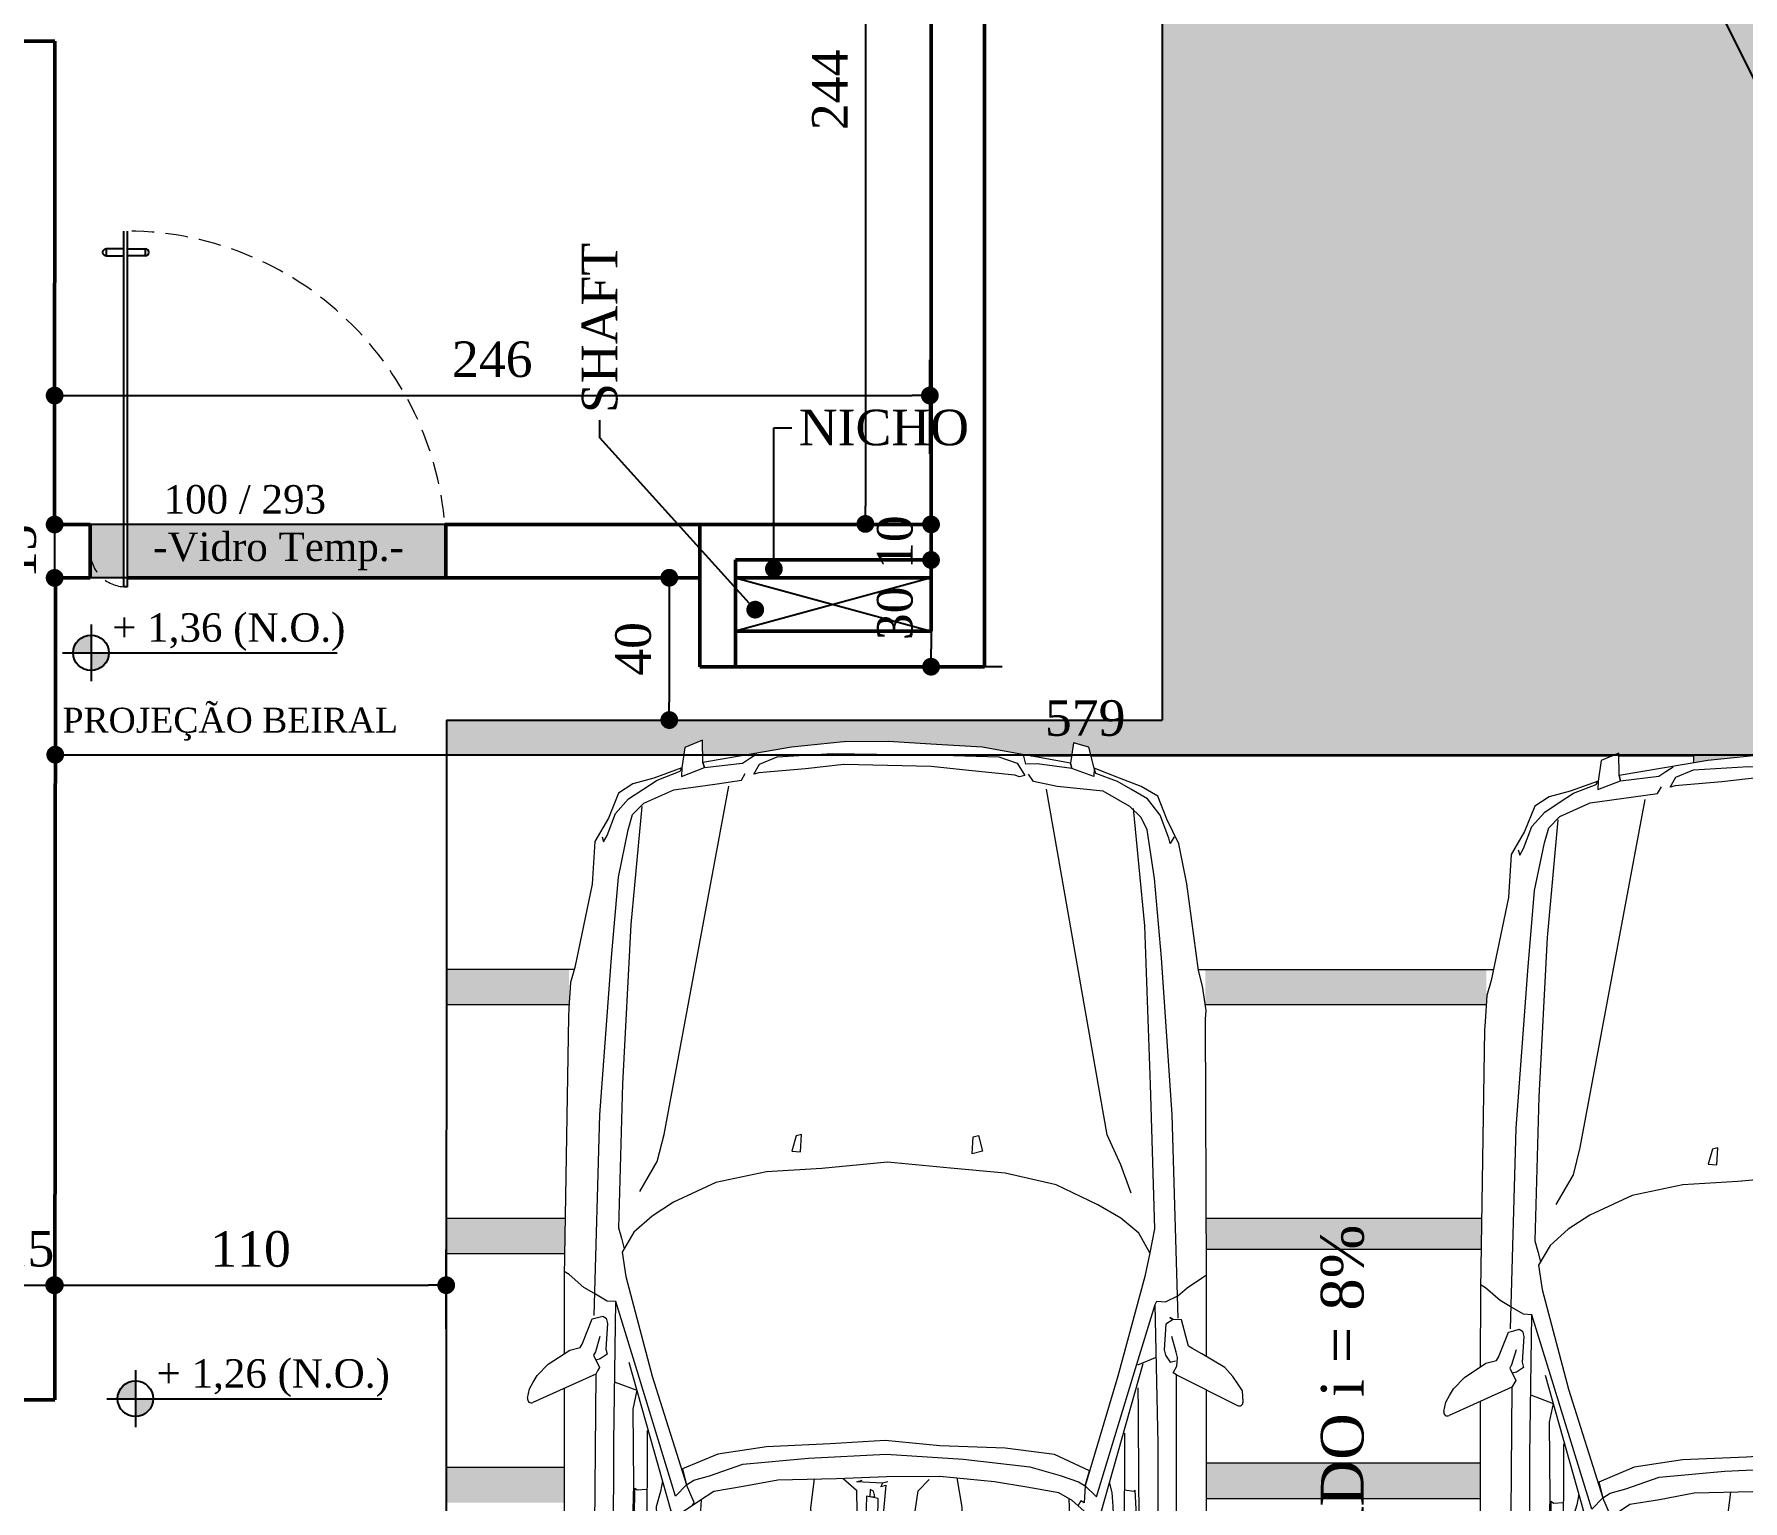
# Model space of a CAD drawing. Header units: centimetres. Extents: x -48696 to 156237, y -5617 to 29024.
# Drawn here: x -44557.8 to -44077.6, y 10133 to 10545.2 of the extents above; entities that cross this region are included whole.
import ezdxf
from ezdxf import colors
from ezdxf.entities.mleader import LeaderData, LeaderLine
from ezdxf.math import Vec2, Vec3

# ---------------------------------------------------------------- set-up
doc = ezdxf.new("R2010")
doc.units = ezdxf.units.CM
doc.linetypes.add('HIDDEN', pattern=[9.525, 6.35, -3.175])
for name, color, linetype in [('Hachuria - Moveis', 1, 'Continuous'), ('Piso', 55, 'Continuous'), ('PN010', 1, 'Continuous'), ('PN060', 6, 'Continuous'), ('Portas-Cotas', 2, 'Continuous'), ('Texto', 2, 'Continuous')]:
    doc.layers.add(name, color=color, linetype=linetype)
for name, color, linetype, lineweight in [('Parede Baixa', 5, 'Continuous', 50), ('Pisos Externos', 15, 'Continuous', 9), ('Portas - Janelas', 2, 'Continuous', 20), ('Projeção Portas', 55, 'HIDDEN', 5), ('Vaga', 184, 'Continuous', 13)]:
    doc.layers.add(name, color=color, linetype=linetype, lineweight=lineweight)
doc.styles.add('Valéria', font='romantic.ttf', dxfattribs={"height": 10})
doc.dimstyles.new('Cota - 50', dxfattribs={"dimtxt": 10, "dimasz": 5, "dimexe": 10, "dimexo": 20, "dimgap": 5, "dimtad": 1, "dimtxsty": 'Valéria', "dimblk": 'DOT', "dimcen": 0, "dimclrd": 12, "dimclre": 12, "dimclrt": 2, "dimazin": 2, "dimtfac": 1, "dimtix": 1, "dimtmove": 0, "dimatfit": 3, "dimldrblk": 'DOT', "dimfxl": 1, "dimarcsym": 0})

# ---------------------------------------------------------------- blocks, each defined once
blk = doc.blocks.new('_Dot')
at = {"color": 0, "linetype": 'ByBlock', "lineweight": -2}
blk.add_line((-0.5, 0), (-1, 0), dxfattribs=at)
at = {"color": 0, "linetype": 'ByBlock', "const_width": 0.5}
blk.add_lwpolyline([(-0.25, 0, 1), (0.25, 0, 1)], format="xyb", close=True, dxfattribs=at)
blk = doc.blocks.new('*D1747')
at = {"color": 12, "lineweight": -2, "transparency": 16777216}
for p, q in [((-44305.72, 10412.44), (-44305.72, 10417.44)), ((-44325.72, 10407.44), (-44315.72, 10407.44)), ((-44305.72, 10407.44), (-44305.72, 10397.44)), ((-44325.72, 10397.44), (-44315.72, 10397.44)), ((-44305.72, 10392.44), (-44305.72, 10387.44))]:
    blk.add_line(p, q, dxfattribs=at)
at = {"layer": 'Defpoints', "color": 0, "transparency": 16777216}
for p in [(-44305.72, 10407.44), (-44305.72, 10397.44), (-44305.72, 10397.44)]:
    blk.add_point(p, dxfattribs=at)
at = {"color": 12, "lineweight": -2, "transparency": 16777216, "xscale": 5, "yscale": 5, "zscale": 5}
for p, rotation in [((-44305.72, 10407.44), 270), ((-44305.72, 10397.44), 90)]:
    blk.add_blockref('_Dot', p, dxfattribs=dict(at, rotation=rotation))
at = {"color": 2, "transparency": 16777216, "insert": (-44315.84, 10402.44), "char_height": 10, "attachment_point": 5, "rotation": 90, "style": 'Valéria'}
blk.add_mtext('10', dxfattribs=at)
blk = doc.blocks.new('*D1748')
at = {"color": 12, "lineweight": -2, "transparency": 16777216}
for p, q in [((-44325.72, 10397.44), (-44315.72, 10397.44)), ((-44305.72, 10392.44), (-44305.72, 10372.44)), ((-44285.72, 10367.44), (-44295.72, 10367.44))]:
    blk.add_line(p, q, dxfattribs=at)
at = {"layer": 'Defpoints', "color": 0, "transparency": 16777216}
for p in [(-44305.72, 10397.44), (-44305.72, 10367.44), (-44305.72, 10367.44)]:
    blk.add_point(p, dxfattribs=at)
at = {"color": 12, "lineweight": -2, "transparency": 16777216, "xscale": 5, "yscale": 5, "zscale": 5}
for p, rotation in [((-44305.72, 10397.44), 90), ((-44305.72, 10367.44), 270)]:
    blk.add_blockref('_Dot', p, dxfattribs=dict(at, rotation=rotation))
at = {"color": 2, "transparency": 16777216, "insert": (-44315.84, 10382.44), "char_height": 10, "attachment_point": 5, "rotation": 90, "style": 'Valéria'}
blk.add_mtext('30', dxfattribs=at)
blk = doc.blocks.new('Audi A4 Cab dessus')
at = {"color": 0, "linetype": 'Continuous', "flags": 128}
for points in [[(0.841, -0.23), (0.8417, 0.7715)], [(-0.834, 0.774), (-0.8347, -0.2263)], [(0.7584, -0.2673), (0.7669, 0.7224), (0.7321, 1.3788), (0.7164, 1.7697), (0.7075, 1.9136), (0.6778, 2.0813), (0.6697, 2.1669), (0.6293, 2.2367), (0.5811, 2.2532), (0.4536, 2.2926), (0.3571, 2.3256), (0.1476, 2.3432), (0.0137, 2.3517), (-0.1303, 2.3428), (-0.3375, 2.3245), (-0.4383, 2.2905), (-0.5613, 2.2579), (-0.6073, 2.2384), (-0.6562, 2.1743), (-0.6618, 2.085), (-0.6903, 1.9165)], [(-0.7038, 1.774), (-0.7241, 1.3809), (-0.7562, 0.7287), (-0.7561, -0.266), (-0.7475, -0.2711), (-0.7575, -0.2884), (-0.7589, -0.3107), (-0.7553, -0.3243), (-0.7445, -0.3654)], [(-0.6907, 1.1996), (-0.7065, 0.7346), (-0.7089, -0.0853), (-0.7004, -0.4488)], [(0.7072, 1.1967), (0.7137, 0.7303), (0.7113, -0.0896), (0.7061, -0.4567)], [(-0.6554, -0.2321), (-0.6562, -0.1738), (-0.6572, 0.0235), (-0.6605, 0.2567), (-0.6575, 0.6598)], [(-0.4586, 0.5442), (-0.2168, 0.5424), (-0.2067, 0.5597), (-0.1916, 0.5856), (-0.1975, 0.6353), (-0.1615, 0.6375), (-0.1406, 0.6138), (-0.1175, 0.5541), (-0.1094, 0.4684), (-0.0991, 0.3468), (-0.1092, 0.3295), (-0.1365, 0.3223), (-0.1293, 0.2949), (-0.0875, 0.2475), (-0.073, 0.1928), (-0.075, 0.0899), (-0.0828, 0.0366), (-0.1116, 0.007)], [(0.6508, -0.2254), (0.6611, -0.1761), (0.66, 0.0212), (0.6655, 0.2493), (0.6684, 0.6525)], [(0.5837, 0.0112), (0.5895, 0.039), (0.6009, 0.0787), (0.5987, 0.1146), (0.5957, 0.2089), (0.5798, 0.2413), (0.5517, 0.2924), (0.5444, 0.3197), (0.5098, 0.3398), (0.4889, 0.3635), (0.4917, 0.4082), (0.4951, 0.5334)], [(-0.5396, 0.3253), (-0.5461, 0.2943), (-0.5762, 0.2424), (-0.5913, 0.2165), (-0.5933, 0.1135), (-0.5911, 0.0776), (-0.5889, 0.0416), (-0.5816, 0.0142)], [(-0.4759, 0.0569), (-0.4789, 0.1512), (-0.4819, 0.2454), (-0.4777, 0.3124), (-0.4713, 0.3434)], [(-0.1836, 0.0026), (-0.1966, 0.0796), (-0.1946, 0.1825), (-0.194, 0.2632), (-0.1999, 0.3128), (-0.2071, 0.3402)], [(0.1133, 0.0046), (0.0784, 0.0354), (0.0776, 0.0937), (0.0796, 0.1966), (0.0961, 0.2449), (0.1349, 0.2917), (0.1413, 0.3227)], [(0.1886, 0.006), (0.1978, 0.0816), (0.1912, 0.1896), (0.1868, 0.2616), (0.2032, 0.3098), (0.2097, 0.3408)], [(0.4833, 0.0603), (0.4885, 0.144), (0.4855, 0.2383), (0.4811, 0.3103), (0.4738, 0.3376)], [(-0.621, -0.1132), (-0.62, 0.1869), (-0.615, 0.1956), (-0.6597, 0.1984), (-0.656, 0.1847), (-0.6488, 0.0354), (-0.6454, 0.0386), (-0.6205, 0.035)], [(0.0101, 0.0173), (0.0151, 0.0259), (0.0014, 0.0223), (0.0149, 0.1649), (0.0112, 0.1785), (-0.0024, 0.1749), (-0.0161, 0.1713)], [(0.6243, -0.12), (0.6252, 0.1802), (0.6216, 0.1939), (0.6632, 0.191), (0.6582, 0.1824), (0.6559, 0.0297), (0.6503, 0.0347), (0.6248, 0.0329)], [(-0.6683, -0.294), (-0.5587, 0.0934), (-0.54, 0.1057), (-0.5227, 0.0957), (-0.4845, 0.0619), (-0.4499, 0.0418), (-0.3657, 0.0275), (-0.2815, 0.0132), (-0.1389, -0.0002), (0, 0), (0.1303, 0.0052), (0.2829, 0.0091), (0.3735, 0.0258), (0.4505, 0.0388), (0.4879, 0.0634), (0.5253, 0.0879), (0.544, 0.1002), (0.5613, 0.0901), (0.6713, -0.2977)], [(-0.5183, 0.0237), (-0.5479, 0.0524), (-0.6496, -0.2817), (-0.7004, -0.4488), (-0.7054, -0.4574), (-0.7278, -0.456), (-0.7601, -0.4719), (-0.7838, -0.4928), (-0.8212, -0.5174), (-0.8349, -0.5263)], [(-0.6865, -0.5841), (-0.6584, -0.6352), (-0.6115, -0.674), (-0.551, -0.7091), (-0.4422, -0.7608), (-0.3098, -0.7916), (-0.1672, -0.805), (-0.0024, -0.8199), (0.1689, -0.8038), (0.3129, -0.7949), (0.4446, -0.7674), (0.5554, -0.7161), (0.6114, -0.6793), (0.6589, -0.6375), (0.689, -0.5856), (0.6796, -0.5223), (0.6108, -0.2625), (0.5211, 0.0209), (0.5499, 0.0505), (0.654, -0.2876), (0.7061, -0.4567), (0.7284, -0.4581), (0.763, -0.4782), (0.789, -0.4933), (0.8272, -0.5271), (0.8406, -0.5349)], [(0.5066, 0.0756), (0.5039, 0.07), (0.5016, 0.067), (0.5211, 0.0209), (0.5024, 0.0087), (0.4614, -0.0022), (0.3744, -0.0325), (0.2031, -0.0486), (0.0008, -0.0583), (-0.2, -0.0457), (-0.3735, -0.0258), (-0.4528, -0.0028), (-0.501, 0.0136), (-0.5183, 0.0237), (-0.5155, 0.0683), (-0.5068, 0.0633), (-0.4998, 0.0754)], [(-0.643, -1.7429), (-0.673, -1.4363), (-0.6873, -1.0232), (-0.6994, -0.646), (-0.693, -0.6151), (-0.6865, -0.5841), (-0.6737, -0.5222), (-0.6035, -0.2622), (-0.5183, 0.0237), (-0.5298, -0.0149), (-0.4383, -0.0575), (-0.3094, -0.0746), (-0.1395, -0.0808), (0.003, -0.0943), (0.147, -0.0854), (0.3132, -0.078), (0.4399, -0.0591), (0.532, -0.0201), (0.5211, 0.0209)], [(-0.0036, 0.0137), (0.0101, 0.0173), (0.077, 0.0131), (0.0633, 0.0095)], [(-0.93, -0.1951), (-0.9282, -0.2238), (-0.916, -0.2425), (-0.9037, -0.2612), (-0.8828, -0.285), (-0.8223, -0.3201), (-0.7963, -0.3352), (-0.7877, -0.3402), (-0.7696, -0.4086), (-0.7473, -0.41), (-0.7286, -0.3977), (-0.7243, -0.3308), (-0.728, -0.3171), (-0.7402, -0.2984), (-0.7539, -0.302)], [(-0.7561, -0.266), (-0.9155, -0.1855)], [(0.9361, -0.2045), (0.9311, -0.2289), (0.921, -0.2462), (0.911, -0.2635), (0.8822, -0.2931), (0.8261, -0.3299), (0.7988, -0.3371), (0.7938, -0.3457), (0.7672, -0.4113), (0.7536, -0.4149), (0.7399, -0.4185), (0.7312, -0.4135), (0.7276, -0.3998), (0.7318, -0.3329), (0.7282, -0.3192), (0.7469, -0.3069), (0.7579, -0.304)], [(0.7477, -0.3652), (0.7592, -0.3256), (0.7642, -0.317), (0.7483, -0.2846), (0.7533, -0.276), (0.7584, -0.2673), (0.9222, -0.1934)], [(0.7077, -0.2469), (0.6508, -0.2254)], [(-0.7006, -0.3099), (-0.6546, -0.2904)], [(-0.8348, -0.3129), (-0.8349, -0.521), (-0.8324, -1.1933), (-0.8339, -1.2156), (-0.8244, -1.2789), (-0.8135, -1.3199), (-0.783, -1.5459), (-0.7626, -1.6503), (-0.7309, -1.715), (-0.7078, -1.7747), (-0.6645, -1.7998), (-0.6076, -1.8213), (-0.5421, -1.8479), (-0.5276, -1.9026), (-0.488, -1.914), (-0.4802, -1.8607), (-0.4838, -1.8471), (-0.4802, -1.8607), (-0.2498, -1.9021), (-0.1159, -1.9106), (-0.0043, -1.9176), (0.1123, -1.916), (0.2476, -1.9021), (0.4786, -1.8629), (0.4794, -1.9212), (0.5255, -1.9017), (0.5333, -1.8484), (0.6067, -1.8217), (0.6614, -1.8072), (0.6988, -1.7826), (0.7253, -1.7171), (0.7605, -1.6566), (0.7675, -1.545), (0.8125, -1.3283), (0.824, -1.2887), (0.8282, -1.2217), (0.8296, -1.1994), (0.8408, -0.5235), (0.841, -0.3201)], [(-0.7609, -0.4136), (-0.745, -0.9434), (-0.717, -1.3529), (-0.6987, -1.5602), (-0.6798, -1.6868), (-0.6639, -1.7192), (-0.6344, -1.748), (-0.5652, -1.7882), (-0.445, -1.8002), (-0.3831, -1.8131), (-0.3708, -1.8318)], [(0.7622, -0.4199), (0.7472, -0.9433), (0.7168, -1.3536), (0.6992, -1.5631), (0.6734, -1.6869), (0.662, -1.7266), (0.6332, -1.7561), (0.5548, -1.7915), (0.4418, -1.8068), (0.3785, -1.8162), (0.3685, -1.8335)], [(0.6383, -1.7475), (0.6666, -1.4401), (0.6883, -1.0247), (0.6985, -0.6489), (0.6913, -0.6216), (0.684, -0.5942)], [(-0.6381, -0.7395), (-0.6113, -0.8129), (-0.5759, -0.8913), (-0.4176, -1.793)], [(0.6432, -0.744), (0.598, -0.8218), (0.5801, -0.8924), (0.4109, -1.8004)], [(-0.7504, -1.669), (-0.7403, -1.6517), (-0.7367, -1.6653), (-0.7136, -1.725), (-0.6804, -1.7675), (-0.6372, -1.7926), (-0.6026, -1.8127), (-0.5457, -1.8342), (-0.5421, -1.8479), (-0.5407, -1.8256), (-0.4838, -1.8471), (-0.3928, -1.8591), (-0.3638, -1.8582), (-0.3573, -1.8828)], [(0.7418, -1.6688), (0.7382, -1.6552), (0.7281, -1.6725), (0.7066, -1.7294), (0.6728, -1.7676), (0.6354, -1.7921), (0.5981, -1.8166), (0.5383, -1.8397), (0.5333, -1.8484), (0.5347, -1.8261), (0.475, -1.8492)], [(-0.1454, -1.8818), (-0.293, -1.877), (-0.3412, -1.8605), (-0.3609, -1.8284), (-0.3472, -1.8248), (-0.3348, -1.8296), (-0.2146, -1.8416), (-0.1167, -1.8523), (0.1115, -1.8577), (0.2108, -1.846), (0.3325, -1.8357), (0.3461, -1.8321), (0.3311, -1.8581), (0.285, -1.8776), (0.1411, -1.8864), (-0.1454, -1.8818)], [(0.475, -1.8492), (0.3757, -1.8609), (0.357, -1.8731), (0.3383, -1.8854)]]:
    blk.add_lwpolyline(points, dxfattribs=at)
for points in [[(0.0559, 0.1757), (0.0199, 0.1735), (0.0235, 0.1598), (0.0215, 0.0569), (0.0525, 0.0505)], [(0.0338, 0.0382), (0.0424, 0.0332), (0.0436, 0.0523), (0.0302, 0.0519)], [(-0.7386, -0.415), (-0.7473, -0.41)], [(-0.2398, -0.8901), (-0.2506, -0.849), (-0.2233, -0.8418), (-0.2261, -0.8864)], [(0.2353, -0.8886), (0.2468, -0.849), (0.2244, -0.8476), (0.2216, -0.8922)], [(0.4786, -1.8629), (0.475, -1.8492)]]:
    blk.add_lwpolyline(points, close=True, dxfattribs=at)
for points in [[(-0.9155, -0.1855, 0.579223), (-0.93, -0.1951)], [(0.9361, -0.2045, 0.612971), (0.9222, -0.1934)]]:
    blk.add_lwpolyline(points, format="xyb", dxfattribs=at)
blk = doc.blocks.new('*D1687')
at = {"color": 12, "lineweight": -2, "transparency": 16777216}
for p, q in [((-44846.74, 12273.86), (-44711.33, 12337.45)), ((-43585.33, 9916.47), (-44718.26, 12328.67)), ((-43709.57, 9852.6), (-43574.16, 9916.2))]:
    blk.add_line(p, q, dxfattribs=at)
at = {"layer": 'Defpoints', "color": 0, "transparency": 16777216}
for p in [(-44720.39, 12333.2), (-44864.85, 12265.35), (-43727.67, 9844.1)]:
    blk.add_point(p, dxfattribs=at)
at = {"color": 12, "lineweight": -2, "transparency": 16777216, "xscale": 5, "yscale": 5, "zscale": 5}
for p, rotation in [((-44720.39, 12333.2), 115.1577922411707), ((-43583.21, 9911.95), 295.1577922411707)]:
    blk.add_blockref('_Dot', p, dxfattribs=dict(at, rotation=rotation))
at = {"color": 2, "transparency": 16777216, "insert": (-44142.57, 11126.91), "char_height": 10, "attachment_point": 5, "rotation": 295.1578, "style": 'Valéria'}
blk.add_mtext('2675', dxfattribs=at)
blk = doc.blocks.new('*D1709')
at = {"color": 12, "lineweight": -2, "transparency": 16777216}
for p, q in [((-44321.03, 11155.24), (-44311.99, 11159.51)), ((-44300.81, 11159.26), (-43695.6, 9876.9)), ((-43711.56, 9863.84), (-43702.51, 9868.11))]:
    blk.add_line(p, q, dxfattribs=at)
at = {"layer": 'Defpoints', "color": 0, "transparency": 16777216}
for p in [(-44302.94, 11163.78), (-43693.47, 9872.37), (-43693.47, 9872.37)]:
    blk.add_point(p, dxfattribs=at)
at = {"color": 12, "lineweight": -2, "transparency": 16777216, "xscale": 5, "yscale": 5, "zscale": 5}
for p, rotation in [((-44302.94, 11163.78), 115.2647069075102), ((-43693.47, 9872.37), 295.2647069075102)]:
    blk.add_blockref('_Dot', p, dxfattribs=dict(at, rotation=rotation))
at = {"color": 2, "transparency": 16777216, "insert": (-43989.07, 10522.39), "char_height": 10, "attachment_point": 5, "rotation": 295.2647, "style": 'Valéria'}
blk.add_mtext('1428', dxfattribs=at)
blk = doc.blocks.new('*D1695')
at = {"color": 12, "lineweight": -2, "transparency": 16777216}
for p, q in [((-44325.72, 10651.58), (-44334.18, 10651.58)), ((-44324.18, 10646.58), (-44324.18, 10412.58)), ((-44325.72, 10407.58), (-44334.18, 10407.58))]:
    blk.add_line(p, q, dxfattribs=at)
at = {"layer": 'Defpoints', "color": 0, "transparency": 16777216}
for p in [(-44305.72, 10651.58), (-44324.18, 10407.58), (-44305.72, 10407.58)]:
    blk.add_point(p, dxfattribs=at)
at = {"color": 12, "lineweight": -2, "transparency": 16777216, "xscale": 5, "yscale": 5, "zscale": 5}
for p, rotation in [((-44324.18, 10651.58), 90), ((-44324.18, 10407.58), 270)]:
    blk.add_blockref('_Dot', p, dxfattribs=dict(at, rotation=rotation))
at = {"color": 2, "transparency": 16777216, "insert": (-44334.18, 10529.58), "char_height": 10, "attachment_point": 5, "rotation": 90, "style": 'Valéria'}
blk.add_mtext('244', dxfattribs=at)
blk = doc.blocks.new('*D1696')
at = {"color": 12, "lineweight": -2, "transparency": 16777216}
for p, q in [((-44552.06, 10427.41), (-44552.06, 10453.66)), ((-44306.06, 10427.27), (-44306.06, 10453.66)), ((-44547.06, 10443.66), (-44311.06, 10443.66))]:
    blk.add_line(p, q, dxfattribs=at)
at = {"layer": 'Defpoints', "color": 0, "transparency": 16777216}
for p in [(-44306.06, 10443.66), (-44552.06, 10407.41), (-44306.06, 10407.27)]:
    blk.add_point(p, dxfattribs=at)
at = {"color": 12, "lineweight": -2, "transparency": 16777216, "xscale": 5, "yscale": 5, "zscale": 5, "rotation": 180}
blk.add_blockref('_Dot', (-44552.06, 10443.66), dxfattribs=at)
at = {"color": 12, "lineweight": -2, "transparency": 16777216, "xscale": 5, "yscale": 5, "zscale": 5}
blk.add_blockref('_Dot', (-44306.06, 10443.66), dxfattribs=at)
at = {"color": 2, "transparency": 16777216, "insert": (-44429.06, 10453.8), "char_height": 10, "attachment_point": 5, "style": 'Valéria'}
blk.add_mtext('246', dxfattribs=at)
blk = doc.blocks.new('*D1796')
at = {"color": 12, "lineweight": -2, "transparency": 16777216}
for p, q in [((-44552.06, 10412.41), (-44552.06, 10417.41)), ((-44571.86, 10407.41), (-44562.06, 10407.41)), ((-44552.06, 10407.41), (-44552.06, 10392.41)), ((-44572.06, 10392.41), (-44562.06, 10392.41)), ((-44552.06, 10387.41), (-44552.06, 10382.41))]:
    blk.add_line(p, q, dxfattribs=at)
at = {"layer": 'Defpoints', "color": 0, "transparency": 16777216}
for p in [(-44551.86, 10407.41), (-44552.06, 10392.41), (-44552.06, 10392.41)]:
    blk.add_point(p, dxfattribs=at)
at = {"color": 12, "lineweight": -2, "transparency": 16777216, "xscale": 5, "yscale": 5, "zscale": 5}
for p, rotation in [((-44552.06, 10407.41), 270), ((-44552.06, 10392.41), 90)]:
    blk.add_blockref('_Dot', p, dxfattribs=dict(at, rotation=rotation))
at = {"color": 2, "transparency": 16777216, "insert": (-44562.26, 10399.91), "char_height": 10, "attachment_point": 5, "rotation": 90, "style": 'Valéria'}
blk.add_mtext('15', dxfattribs=at)
blk = doc.blocks.new('*D1735')
at = {"color": 12, "lineweight": -2, "transparency": 16777216}
for p, q in [((-44567.19, 10196.42), (-44567.19, 10203.61)), ((-44552.19, 10196.42), (-44552.19, 10203.61)), ((-44572.19, 10193.61), (-44577.19, 10193.61)), ((-44567.19, 10193.61), (-44552.19, 10193.61)), ((-44547.19, 10193.61), (-44542.19, 10193.61))]:
    blk.add_line(p, q, dxfattribs=at)
at = {"layer": 'Defpoints', "color": 0, "transparency": 16777216}
for p in [(-44552.19, 10193.61), (-44567.19, 10176.42), (-44552.19, 10176.42)]:
    blk.add_point(p, dxfattribs=at)
at = {"color": 12, "lineweight": -2, "transparency": 16777216, "xscale": 5, "yscale": 5, "zscale": 5}
blk.add_blockref('_Dot', (-44567.19, 10193.61), dxfattribs=at)
at = {"color": 12, "lineweight": -2, "transparency": 16777216, "xscale": 5, "yscale": 5, "zscale": 5, "rotation": 180}
blk.add_blockref('_Dot', (-44552.19, 10193.61), dxfattribs=at)
at = {"color": 2, "transparency": 16777216, "insert": (-44559.69, 10203.8), "char_height": 10, "attachment_point": 5, "style": 'Valéria'}
blk.add_mtext('15', dxfattribs=at)
blk = doc.blocks.new('*D1736')
at = {"color": 12, "lineweight": -2, "transparency": 16777216}
for p, q in [((-44552, 10181.43), (-44552, 10203.61)), ((-44442, 10181.36), (-44442, 10203.61)), ((-44547, 10193.61), (-44447, 10193.61))]:
    blk.add_line(p, q, dxfattribs=at)
at = {"layer": 'Defpoints', "color": 0, "transparency": 16777216}
for p in [(-44442, 10193.61), (-44552, 10161.43), (-44442, 10161.36)]:
    blk.add_point(p, dxfattribs=at)
at = {"color": 12, "lineweight": -2, "transparency": 16777216, "xscale": 5, "yscale": 5, "zscale": 5, "rotation": 180}
blk.add_blockref('_Dot', (-44552, 10193.61), dxfattribs=at)
at = {"color": 12, "lineweight": -2, "transparency": 16777216, "xscale": 5, "yscale": 5, "zscale": 5}
blk.add_blockref('_Dot', (-44442, 10193.61), dxfattribs=at)
at = {"color": 2, "transparency": 16777216, "insert": (-44497, 10203.72), "char_height": 10, "attachment_point": 5, "style": 'Valéria'}
blk.add_mtext('110', dxfattribs=at)
blk = doc.blocks.new('*D1737')
at = {"color": 12, "lineweight": -2, "transparency": 16777216}
for p, q in [((-44390.3, 10392.45), (-44389.3, 10392.45)), ((-44379.3, 10387.45), (-44379.3, 10357.45)), ((-44390.29, 10352.45), (-44389.3, 10352.45))]:
    blk.add_line(p, q, dxfattribs=at)
at = {"layer": 'Defpoints', "color": 0, "transparency": 16777216}
for p in [(-44370.3, 10392.45), (-44379.3, 10352.45), (-44370.29, 10352.45)]:
    blk.add_point(p, dxfattribs=at)
at = {"color": 12, "lineweight": -2, "transparency": 16777216, "xscale": 5, "yscale": 5, "zscale": 5}
for p, rotation in [((-44379.3, 10392.45), 90), ((-44379.3, 10352.45), 270)]:
    blk.add_blockref('_Dot', p, dxfattribs=dict(at, rotation=rotation))
at = {"color": 2, "transparency": 16777216, "insert": (-44389.41, 10372.45), "char_height": 10, "attachment_point": 5, "rotation": 90, "style": 'Valéria'}
blk.add_mtext('40', dxfattribs=at)
blk = doc.blocks.new('*D1817')
at = {"color": 12, "lineweight": -2, "transparency": 16777216}
for p, q in [((-44551.89, 10362.44), (-44551.89, 10352.71)), ((-44546.89, 10342.71), (-43977.9, 10342.71)), ((-43972.9, 10322.71), (-43972.9, 10332.71))]:
    blk.add_line(p, q, dxfattribs=at)
at = {"layer": 'Defpoints', "color": 0, "transparency": 16777216}
for p in [(-44551.89, 10342.44), (-43972.9, 10342.71), (-43972.9, 10342.71)]:
    blk.add_point(p, dxfattribs=at)
at = {"color": 12, "lineweight": -2, "transparency": 16777216, "xscale": 5, "yscale": 5, "zscale": 5, "rotation": 180}
blk.add_blockref('_Dot', (-44551.89, 10342.71), dxfattribs=at)
at = {"color": 12, "lineweight": -2, "transparency": 16777216, "xscale": 5, "yscale": 5, "zscale": 5}
blk.add_blockref('_Dot', (-43972.9, 10342.71), dxfattribs=at)
at = {"color": 2, "transparency": 16777216, "insert": (-44262.4, 10352.96), "char_height": 10, "attachment_point": 5, "style": 'Valéria'}
blk.add_mtext('579', dxfattribs=at)

msp = doc.modelspace()

# ---------------------------------------------------------------- hatches: boundary and pattern name
h = msp.add_hatch()
h.set_pattern_fill('GRASS2', color=74, scale=15, pattern_type=2)
h.set_pattern_definition([(360, (-29082.517, -1474.616), (15, 15), [2.25, -0.45, 0.6, -0.45, 2.25, -9]), (360, (-29083.267, -1474.166), (15, 15), [1.5, -1.125, 2.25, -1.125, 1.5, -7.5]), (360, (-29078.017, -1468.166), (15, 15), [1.875, -0.75, 1.875, -10.5]), (360, (-29085.517, -1465.166), (15, 15), [0.75, -1.5, 0.75, -12]), (90, (-29084.017, -1465.166), (-15, 15), [1.35, -13.65]), (90, (-29079.517, -1474.166), (-15, 15), [1.5, -13.5]), (90, (-29075.767, -1468.166), (-15, 15), [1.5, -13.5]), (45, (-29077.567, -1474.316), (9e-15, 15), [1.5, -19.713203]), (135, (-29081.467, -1474.316), (-15, 9e-15), [1.5, -19.713203]), (63.43495, (-29078.0166, -1474.241), (8e-10, 15), [1.5, -32.04102]), (75.963757, (-29078.7666, -1474.166), (5e-10, 15), [1.5, -60.346584]), (75.963757, (-29075.0166, -1468.166), (5e-10, 15), [1.2, -60.646584]), (75.963757, (-29083.7166, -1465.166), (5e-10, 15), [1.05, -60.796584]), (104.036243, (-29080.2666, -1474.166), (-5e-10, 15), [1.5, -60.346584]), (104.036243, (-29076.5166, -1468.166), (-5e-10, 15), [1.2, -60.646584]), (104.036243, (-29084.3166, -1465.166), (-5e-10, 15), [1.05, -60.796584]), (116.56505, (-29081.0166, -1474.241), (-6e-09, 15), [1.5, -32.041002])])
h.paths.add_polyline_path([(-44561.02825, 9861.42923), (-44947.02914, 9861.42923), (-44947.02914, 10111.32931), (-44561.02825, 10111.32931)])
h.paths.add_polyline_path([(-44442.029, 10111.42206), (-44461.02825, 10111.42206), (-44461.02825, 9861.42923), (-44442.029, 9861.42923)])
h.paths.add_polyline_path([(-44292.99305, 9875.69412), (-44319.55684, 9873.77478), (-44342.50902, 9875.13826), (-44342.50902, 9866.53204), (-44292.99305, 9866.53204)])
h.paths.add_polyline_path([(-44406.14508, 9932.83423), (-44442.029, 9932.83423), (-44442.029, 9922.44226), (-44406.14508, 9922.44226)])
h.paths.add_polyline_path([(-44408.73613, 9992.44226), (-44441.88842, 9992.44226), (-44441.88842, 10002.44226), (-44408.73613, 10002.44226)])
h.paths.add_polyline_path([(-44408.96729, 10062.44226), (-44441.88842, 10062.44226), (-44441.88842, 10072.44226), (-44408.96729, 10072.44226)])
h.paths.add_polyline_path([(-44408.91825, 10132.44226), (-44441.88842, 10132.44226), (-44441.88842, 10142.44226), (-44408.91825, 10142.44226)])
h.paths.add_polyline_path([(-44408.77019, 10202.44226), (-44441.88842, 10202.44226), (-44441.88842, 10212.44226), (-44408.77019, 10212.44226)])
h.paths.add_polyline_path([(-44407.45222, 10272.44226), (-44441.88842, 10272.44226), (-44441.88842, 10282.44226), (-44407.45222, 10282.44226)])
h.paths.add_polyline_path([(-44441.88842, 10352.44226), (-44441.88842, 10342.44226), (-44375.22612, 10342.44226), (-44374.88837, 10344.73843), (-44369.92667, 10346.84043), (-44369.86569, 10342.44226), (-44358.73525, 10342.59657), (-44344.94371, 10344.78395), (-44331.13635, 10346.20059), (-44317.79425, 10346.4544), (-44307.19596, 10345.88455), (-44292.09681, 10344.93352), (-44286.30499, 10344.11084), (-44277.70956, 10342.33933), (-44266.21043, 10342.33933), (-44265.66204, 10346.06838), (-44261.39333, 10344.83361), (-44260.73284, 10342.33933), (-44114.31257, 10342.33933), (-44112.3884, 10343.1545), (-44112.3884, 10342.33933), (-44091.33799, 10342.33933), (-44091.02293, 10340.4838), (-44072.14285, 10343.15082), (-44059.57901, 10343.15082), (-44033.66888, 10341.07865), (-44033.66888, 10342.71246), (-43972.89678, 10342.71246), (-44350.05574, 11145.75107), (-44465.79851, 11145.75107), (-44465.79851, 10963.26115), (-44356.57546, 10963.22939), (-44356.57546, 10716.57596), (-44240.7242, 10716.57596), (-44240.7242, 10352.44226)])
h.paths.add_polyline_path([(-44228.63346, 10272.44226), (-44149.68169, 10272.44226), (-44149.68169, 10282.33933), (-44228.63346, 10282.33933)])
h.paths.add_polyline_path([(-44228.33442, 10212.44226), (-44151.151, 10212.44226), (-44151.151, 10203.63678), (-44228.33442, 10203.63678)])
h.paths.add_polyline_path([(-44228.31053, 10143.63678), (-44151.37661, 10143.63678), (-44151.37661, 10133.55826), (-44228.31053, 10133.55826)])
h.paths.add_polyline_path([(-44228.35947, 10073.55826), (-44151.42655, 10073.55826), (-44151.42655, 10062.27963), (-44228.35947, 10062.27963)])
h.paths.add_polyline_path([(-44228.90466, 10002.27963), (-44151.21136, 10002.27963), (-44151.21136, 9992.44226), (-44228.90466, 9992.44226)])
h.paths.add_polyline_path([(-44231.82899, 9932.47908), (-44149.5822, 9932.47908), (-44149.5822, 9923.19448), (-44231.82899, 9923.19448)])
h.paths.add_polyline_path([(-44034.12544, 9872.25292), (-44062.00553, 9869.47491), (-44092.99305, 9873.21986), (-44092.99305, 9866.53204), (-44034.12544, 9866.53204)])
h.paths.add_polyline_path([(-43933.66888, 10259.18928), (-43933.58712, 9861.53768), (-43746.94782, 9861.62689)])
h.paths.add_polyline_path([(-43933.66888, 9931.62689), (-43972.87419, 9931.62689), (-43972.87419, 9921.62689), (-43933.66888, 9921.62689)])
h.paths.add_polyline_path([(-43933.66888, 10001.62689), (-43971.43505, 10001.62689), (-43971.43505, 9991.62689), (-43933.66888, 9991.62689)])
h.paths.add_polyline_path([(-43933.66888, 10071.62689), (-43970.82696, 10071.62689), (-43970.82696, 10061.62689), (-43933.66888, 10061.62689)])
h.paths.add_polyline_path([(-43933.66888, 10141.62689), (-43970.77807, 10141.62689), (-43970.77807, 10131.62689), (-43933.66888, 10131.62689)])
h.paths.add_polyline_path([(-43933.66888, 10211.62689), (-43970.77002, 10211.62689), (-43970.77002, 10201.62689), (-43933.66888, 10201.62689)])
h.paths.add_polyline_path([(-43944.71689, 10282.71246), (-43971.52371, 10282.71246), (-43971.52371, 10271.62689), (-43944.71689, 10271.62689)])
at = {"layer": 'Pisos Externos'}
h = msp.add_hatch(dxfattribs=at)
h.set_pattern_fill('AR-SAND', color=256, scale=0.05, angle=135)
h.set_pattern_definition([(172.5, (-108747.4298, 4529.227), (-1.673767446, -1.786906744), [0, -1.9304, 0, -2.159, 0, -2.06375]), (142.5, (-108747.4298, 4529.227), (-4.12366426, -0.94505464), [0, -1.0414, 0, -1.7399, 0, -0.66675]), (102.5, (-108746.3252, 4528.1224), (-2.80166156, 2.79149913), [0, -0.635, 0, -2.286, 0, -2.9845]), (92.5, (-108746.3252, 4528.1224), (-3.4877539, 1.91140555), [0, -0.3175, 0, -1.4986, 0, -1.7145])])
h.paths.add_polyline_path([(-44531.57343, 10407.40472), (-44442.38648, 10407.40472, -0.020860547), (-44442.07343, 10399.90472), (-44442.07343, 10392.40472), (-44531.57343, 10392.40472)])
h.paths.add_polyline_path([(-44542.07343, 10407.40472), (-44532.57343, 10407.40472), (-44532.57343, 10392.40472), (-44538.68781, 10392.40472, -0.215250437), (-44542.07343, 10399.90472)])
h.paths.add_polyline_path([(-44542.07343, 10399.90472, 0.215250437), (-44538.68781, 10392.40472), (-44542.07343, 10392.40472)], flags=17)
h.paths.add_polyline_path([(-44453.73044, 10393.53511), (-44526.74819, 10393.53511), (-44526.74819, 10424.19388), (-44453.73044, 10424.19388)], flags=9)
at = {"layer": 'Portas - Janelas'}
h = msp.add_hatch(color=256, dxfattribs=at)
edge = h.paths.add_edge_path()
edge.add_arc((-44541.83588, 10371.34942), 5, 90, 180)
edge.add_line((-44546.83588, 10371.34942), (-44541.83588, 10371.34942))
edge.add_line((-44541.83588, 10371.34942), (-44541.83588, 10376.34942))
edge = h.paths.add_edge_path()
edge.add_arc((-44541.83588, 10371.34942), 5, 270, 360)
edge.add_line((-44536.83588, 10371.34942), (-44541.83588, 10371.34942))
edge.add_line((-44541.83588, 10371.34942), (-44541.83588, 10366.34942))
h = msp.add_hatch(color=256, dxfattribs=at)
edge = h.paths.add_edge_path()
edge.add_arc((-44529.35893, 10161.69881), 5, 90, 180)
edge.add_line((-44534.35893, 10161.69881), (-44529.35893, 10161.69881))
edge.add_line((-44529.35893, 10161.69881), (-44529.35893, 10166.69881))
edge = h.paths.add_edge_path()
edge.add_arc((-44529.35893, 10161.69881), 5, 270, 360)
edge.add_line((-44524.35893, 10161.69881), (-44529.35893, 10161.69881))
edge.add_line((-44529.35893, 10161.69881), (-44529.35893, 10156.69881))

# ---------------------------------------------------------------- linework, layer by layer
for p, q in [((-44372.56003, 11130.92449), (-43731.0628, 9843.15053)), ((-44240.7242, 10716.57596), (-44240.7242, 10352.44226)), ((-44552.06468, 10407.41055), (-44552.06469, 10407.41055)), ((-44441.88842, 10352.44226), (-44442.029, 10111.42206)), ((-44441.88842, 10352.44226), (-44240.7242, 10352.44226)), ((-44441.99987, 10161.36215), (-44442.00118, 10159.11555))]:
    msp.add_line(p, q)
msp.add_lwpolyline([(-44441.88842, 10352.44226), (-44441.88842, 10342.44226)])
at = {"layer": 'Hachuria - Moveis'}
for centre in [(-44541.83588, 10371.34942), (-44529.35893, 10161.69881)]:
    msp.add_circle(centre, 5, dxfattribs=at)
at = {"layer": 'Parede Baixa'}
for p, q in [((-44290.7242, 10666.57596), (-44290.7242, 10367.44226)), ((-44305.7242, 10651.57596), (-44305.7242, 10377.44226)), ((-44797.00243, 10543.18389), (-44551.98546, 10543.23427)), ((-44552.06468, 10407.41055), (-44551.98546, 10543.23427)), ((-44552.06468, 10407.41055), (-44542.06468, 10407.40472)), ((-44542.06468, 10407.40472), (-44542.07343, 10392.40472)), ((-44442.38478, 10407.38439), (-44305.7242, 10407.44266)), ((-44442.07343, 10392.40472), (-44442.07343, 10407.38453)), ((-44370.67144, 10407.43349), (-44370.67144, 10367.44226)), ((-44360.7242, 10397.44226), (-44305.7242, 10397.44226)), ((-44360.67144, 10397.44226), (-44360.67144, 10367.44226)), ((-44551.99985, 10161.42631), (-44551.86513, 10392.41043)), ((-44551.86513, 10392.41043), (-44542.07343, 10392.40472)), ((-44531.57343, 10392.41871), (-44370.3013, 10392.45187)), ((-44360.7242, 10392.44226), (-44305.7242, 10392.44226)), ((-44360.67144, 10392.45269), (-44352.39086, 10392.45439)), ((-44360.67144, 10392.42787), (-44305.73554, 10392.43917)), ((-44360.7242, 10377.44226), (-44305.7242, 10377.44226)), ((-44370.67144, 10367.44226), (-44290.7242, 10367.44226)), ((-44632.09117, 10161.40984), (-44551.99985, 10161.42631))]:
    msp.add_line(p, q, dxfattribs=at)
at = {"layer": 'Piso'}
for p, q in [((-44531.57343, 10407.40472), (-44542.07343, 10407.40472)), ((-44442.07343, 10407.40472), (-44531.57343, 10407.40472)), ((-44360.7242, 10392.44226), (-44305.7242, 10377.44226)), ((-44305.7242, 10392.44226), (-44360.7242, 10377.44226))]:
    msp.add_line(p, q, dxfattribs=at)
at = {"layer": 'Pisos Externos'}
for points in [[(-44375.22612, 10342.44226), (-44441.88842, 10342.44226)], [(-44358.73525, 10342.44226), (-44369.86569, 10342.44226)], [(-44266.21043, 10342.33933), (-44277.70956, 10342.33933)], [(-44114.31257, 10342.33933), (-44260.73284, 10342.33933)], [(-44091.33799, 10340.43031), (-44091.33799, 10342.33933), (-44112.3771, 10342.33933)], [(-44441.88842, 10282.44226), (-44405.96907, 10282.44226)], [(-44230.6172, 10282.33933), (-44147.646, 10282.33933)], [(-44407.45222, 10272.44226), (-44441.88842, 10272.44226)], [(-44149.68169, 10272.44226), (-44228.63346, 10272.44226)], [(-44441.88842, 10212.44226), (-44408.60439, 10212.44226)], [(-44228.33442, 10212.44226), (-44151.005, 10212.44226)], [(-44408.77019, 10202.44226), (-44441.88842, 10202.44226)], [(-44151.151, 10203.63678), (-44228.30215, 10203.63678)], [(-44228.31053, 10143.63678), (-44151.36955, 10143.63678)], [(-44441.88842, 10142.44226), (-44408.91124, 10142.44226)], [(-44151.37661, 10133.55826), (-44228.31757, 10133.55826)]]:
    msp.add_lwpolyline(points, dxfattribs=at)
at = {"layer": 'PN010'}
for p, q in [((-44532.57343, 10389.91723), (-44532.57343, 10489.90333)), ((-44531.57343, 10389.91723), (-44531.57343, 10489.90333)), ((-44532.57343, 10484.90333), (-44537.57343, 10484.90333)), ((-44537.57343, 10484.90333), (-44537.57343, 10482.90333)), ((-44531.57343, 10484.90333), (-44526.57343, 10484.90333)), ((-44526.57343, 10484.90333), (-44526.57343, 10482.90333)), ((-44537.57343, 10482.90333), (-44532.57343, 10482.90333)), ((-44526.57343, 10482.90333), (-44531.57343, 10482.90333)), ((-44531.57343, 10389.91723), (-44532.57343, 10389.91723)), ((-44541.83588, 10379.34942), (-44541.83588, 10363.34942)), ((-44549.83588, 10371.34942), (-44472.60613, 10371.34942)), ((-44529.35893, 10169.69881), (-44529.35893, 10153.69881)), ((-44537.35893, 10161.69881), (-44460.12918, 10161.69881))]:
    msp.add_line(p, q, dxfattribs=at)
for centre, start, end in [((-44537.57343, 10483.90333), 90, 270), ((-44526.57343, 10483.90333), 270, 90)]:
    msp.add_arc(centre, 1, start, end, dxfattribs=at)
at = {"layer": 'Portas-Cotas'}
for p, q in [((-44531.57343, 10392.40472), (-44542.07343, 10392.40472)), ((-44442.07343, 10392.40472), (-44531.57343, 10392.40472))]:
    msp.add_line(p, q, dxfattribs=at)
at = {"layer": 'Projeção Portas'}
for radius, start, end in [(90, 0, 89.6816885), (10, 180, 272.865984)]:
    msp.add_arc((-44532.07343, 10399.90472), radius, start, end, dxfattribs=at)

# ---------------------------------------------------------------- block references
at = {"layer": 'Vaga', "xscale": 107.7733333333333, "yscale": 107.7733333333333, "zscale": 107.7733333333333, "rotation": 179.9999999999999}
for p in [(-44318.2552, 10139.78851), (-44060.71693, 10136.10258)]:
    msp.add_blockref('Audi A4 Cab dessus', p, dxfattribs=at)

# ---------------------------------------------------------------- texts
at = {"layer": 'Portas-Cotas', "insert": (-44489.13226, 10406.52744), "char_height": 8, "attachment_point": 5, "style": 'Valéria'}
msp.add_mtext('\\pxi-2.3669;100 / 293\\P\\pi0;-Vidro Temp.-', dxfattribs=at)
at = {"layer": 'Portas-Cotas', "insert": (-44196.17009, 10100.2841), "char_height": 12, "width": 247.7630844, "attachment_point": 2, "rotation": 90, "style": 'Valéria'}
msp.add_mtext('TRECHO RAMPADO i = 8%', dxfattribs=at)
at = {"layer": 'Texto', "attachment_point": 1, "style": 'Valéria'}
for s, insert, char_height in [('+ 1,36 (N.O.)', (-44535.8724, 10382.45593), 8), ('{\\C1;PROJEÇÃO BEIRAL}', (-44549.83562, 10355.92219), 7), ('+ 1,26 (N.O.)', (-44523.39545, 10172.80531), 8)]:
    msp.add_mtext(s, dxfattribs=dict(at, insert=insert, char_height=char_height))

# ---------------------------------------------------------------- dimensions: what is measured, and where the dimension line sits
for p1, p2, distance, picture, middle in [((-43727.66854, 9844.10105), (-44864.84549, 12265.35324), -159.59861, '*D1687', (-44142.57239, 11126.90741)), ((-44302.94261, 11163.78004), (-43693.47095, 9872.37449), 0, '*D1709', (-43989.06968, 10522.38947))]:
    dim = msp.add_aligned_dim(p1=p1, p2=p2, distance=distance, dimstyle='Cota - 50')
    dim.commit()
    dim.dimension.update_dxf_attribs({"geometry": picture, "text_midpoint": middle})
for base, p1, p2, picture, middle in [((-44324.18093, 10407.57596), (-44305.7242, 10651.57596), (-44305.7242, 10407.57596), '*D1695', (-44334.18093, 10529.57596)), ((-44552.06469, 10392.41055), (-44551.85638, 10407.41043), (-44552.06469, 10392.41055), '*D1796', (-44562.257, 10399.91049)), ((-44305.7242, 10397.44226), (-44305.7242, 10407.44266), (-44305.7242, 10397.44226), '*D1747', (-44315.83514, 10402.44246)), ((-44379.30149, 10352.45187), (-44370.3013, 10392.45187), (-44370.29307, 10352.45187), '*D1737', (-44389.41243, 10372.45187))]:
    dim = msp.add_linear_dim(base=base, p1=p1, p2=p2, angle=90, dimstyle='Cota - 50')
    dim.commit()
    dim.dimension.update_dxf_attribs({"geometry": picture, "text_midpoint": middle})
for base, p1, p2, picture, middle in [((-44306.06473, 10443.65699), (-44552.06468, 10407.41055), (-44306.06473, 10407.26707), '*D1696', (-44429.0647, 10453.80492)), ((-43972.89678, 10342.71246), (-44551.89427, 10342.44226), (-43972.89678, 10342.71246), '*D1817', (-44262.39553, 10352.96394)), ((-44552.18832, 10193.60909), (-44567.18832, 10176.42319), (-44552.18832, 10176.42319), '*D1735', (-44559.68832, 10203.8014)), ((-44441.99987, 10193.60909), (-44551.99985, 10161.42631), (-44441.99987, 10161.36215), '*D1736', (-44496.99986, 10203.72004))]:
    dim = msp.add_linear_dim(base=base, p1=p1, p2=p2, dimstyle='Cota - 50')
    dim.commit()
    dim.dimension.update_dxf_attribs({"geometry": picture, "text_midpoint": middle})
dim = msp.add_linear_dim(base=(-44305.7242, 10367.44226), p1=(-44305.7242, 10397.44226), p2=(-44305.7242, 10367.44226), angle=90, dimstyle='Cota - 50', override={"dimtmove": 1})
dim.commit()
dim.dimension.update_dxf_attribs({"geometry": '*D1748', "text_midpoint": (-44315.83514, 10382.44226)})

# ---------------------------------------------------------------- leaders
at = {"layer": 'Piso'}
ml = msp.add_multileader_mtext('Standard', dxfattribs=at)
ml.set_content('NICHO', color=2, style='Valéria')
ml.set_leader_properties(color=15)
ml.set_arrow_properties(name='DOT')
ml.build(insert=Vec2(0, 0))
ml.multileader.update_dxf_attribs({"dogleg_length": 5, "arrow_head_size": 5})
ctx = ml.context
ctx.base_point, ctx.char_height, ctx.arrow_head_size, ctx.plane_origin = Vec3(-44344.89082, 10434.58447), 10, 5, Vec3(-44349.89082, 10394.95443)
notes = []
notes.append((ctx, [(0, (1, 1, 0), (-44349.89082, 10434.58447), (1, 0), 5, [(0, [(-44349.89082, 10394.95443)], 0, [])])]))
ctx.mtext.insert, ctx.mtext.rotation, ctx.mtext.flow_direction = Vec3(-44342.89082, 10439.68802), 6.283185307, 5
at = {"layer": 'PN060'}
ml = msp.add_multileader_mtext('Standard', dxfattribs=at)
ml.set_content('SHAFT', color=2, style='Valéria')
ml.set_leader_properties(color=15)
ml.set_arrow_properties(name='DOT')
ml.build(insert=Vec2(0, 0))
ml.multileader.update_dxf_attribs({"dogleg_length": 5, "arrow_head_size": 5})
ctx = ml.context
ctx.base_point, ctx.char_height, ctx.arrow_head_size, ctx.plane_origin, ctx.plane_x_axis, ctx.plane_y_axis = Vec3(-44398.79694, 10436.74305), 10, 5, Vec3(-44360.40761, 10481.36912), Vec3(0, 1), Vec3(-1, 0)
notes.append((ctx, [(1, (1, 1, 0), (-44398.79694, 10431.74305), (0, 1), 5, [(0, [(-44355.14607, 10383.47782)], 0, [])])]))
ctx.mtext.insert, ctx.mtext.text_direction, ctx.mtext.rotation, ctx.mtext.flow_direction = Vec3(-44403.90049, 10438.74305), Vec3(0, 1), 1.570796327, 5
for ctx, leaders in notes:
    for number, flags, end, landing, length, lines in leaders:
        leader = LeaderData()
        leader.index, (leader.has_last_leader_line, leader.has_dogleg_vector, leader.attachment_direction) = number, flags
        leader.last_leader_point, leader.dogleg_vector, leader.dogleg_length = Vec3(end), Vec3(landing), length
        for number, points, colour, breaks in lines:
            line = LeaderLine()
            line.index, line.vertices, line.color, line.breaks = number, Vec3.list(points), colors.encode_raw_color(colour), breaks
            leader.lines.append(line)
        ctx.leaders.append(leader)

doc.saveas('drawing.dxf')
